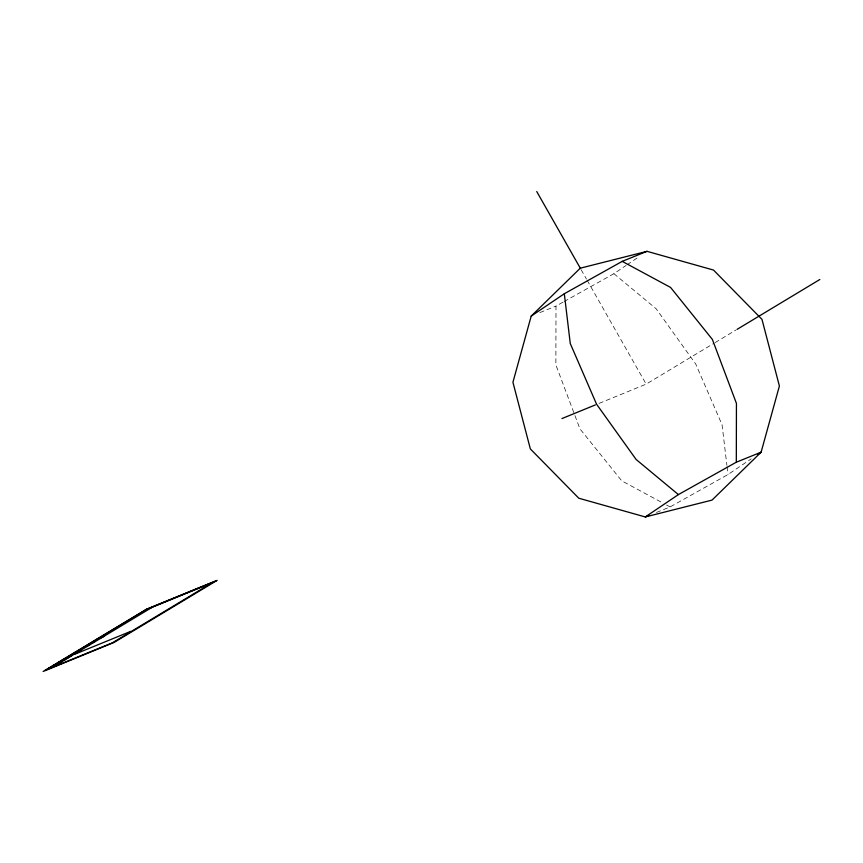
<?xml version="1.0" encoding="UTF-8"?>
<svg xmlns="http://www.w3.org/2000/svg" width="863" height="863" viewBox="0 0 863 863"><rect width="100%" height="100%" fill="white"/><g stroke="black" fill="none" stroke-linecap="round" stroke-linejoin="round"><path stroke-width="0.65" stroke-dasharray="4.32 3.24" d="M562.946 302.19L555.999 306.074L555.869 364.887L579.936 428.857L621.748 480.842L661.845 502.471M564.111 301.543L613.906 273.69L626.053 265.491M627.153 264.747L639.289 256.548M656.452 512.439L670.098 506.926L728.005 474.531L751.177 458.889M599.084 403.388L646.16 384.143L714.025 343.258M715.179 342.557L735.88 330.087M539.882 312.6L555.999 306.074M666.56 505.017L670.098 506.926M613.906 273.69L656.171 308.792L695.751 364.089L722.051 424.747L726.905 465.362M581.166 269.741L586.473 279.073M587.131 280.248L646.16 384.143M727.067 466.678L728.005 474.531"/><path stroke-width="1.29" d="M649.019 515.448L645.297 516.948L678.404 494.596L736.312 462.201L736.441 403.399L712.374 339.429L670.573 287.433L622.223 261.36L564.316 293.744L531.198 316.106L512.924 382.255L530.346 448.911L578.793 498.221L645.297 516.948L712.029 500.098L761.112 452.18L779.397 386.02L761.975 319.364L713.518 270.065L647.013 251.327L580.281 268.188L531.198 316.106M757.8 454.413L761.112 452.18L736.312 462.201M98.965 638.48L100.119 637.789M52.352 666.872L57.206 663.949M101.047 637.628L102.19 636.937M52.729 667.196L152.082 607.336M113.916 642.557L217.088 580.389L146.322 609.321L43.15 671.479L114.089 642.417M737.034 329.396L819.85 279.493M561.921 418.577L595.362 404.909M146.149 609.461L216.57 580.67M98.037 638.642L104.272 636.085M96.893 639.332L103.129 636.775M88.382 644.456L94.617 641.91M83.409 647.444L89.644 644.898M74.898 652.579L81.133 650.033M70.885 654.995L77.12 652.45M74.833 654.208L130.755 631.349M64.876 658.62L71.111 656.063M61.92 660.4L68.155 657.843M58.975 662.169L65.21 659.623M56.019 663.949L62.255 661.403M53.538 665.449L59.774 662.903M54.779 665.416L57.336 664.37M48.673 668.383L54.908 665.837M622.223 261.36L647.013 251.327M678.404 494.596L636.139 459.494L596.56 404.197L570.27 343.528L564.316 293.744M536.732 191.521L580.508 268.566M145.34 610.087L45.987 669.947L112.449 642.784L211.802 582.924L145.34 610.087"/></g></svg>
